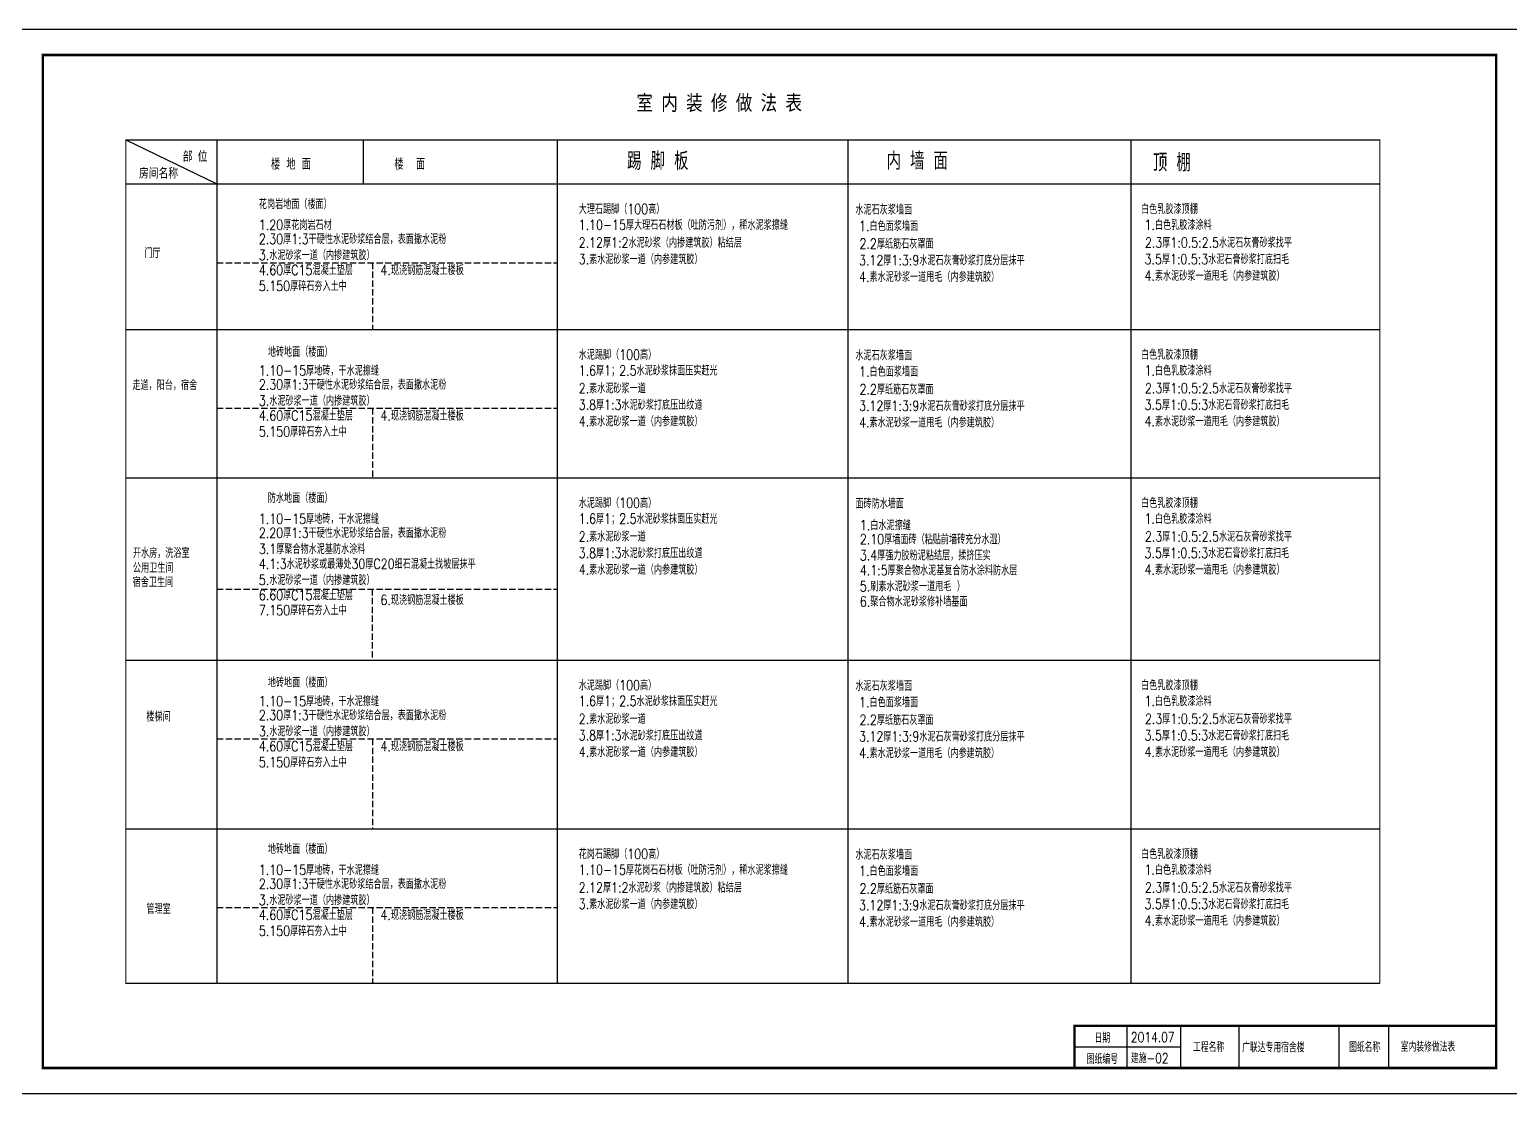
# Model space of a CAD drawing. Extents: x -105837 to 547563, y 466041 to 508041.
# Drawn here: x -45962 to 12488, y 466041 to 508041 of the extents above; entities that cross this region are included whole.
import ezdxf
from ezdxf.enums import TextEntityAlignment as Align

# ---------------------------------------------------------------- set-up
doc = ezdxf.new("R2010")
doc.units = 0
doc.header["$LTSCALE"] = 1000
doc.header["$MEASUREMENT"] = 0
doc.linetypes.add('DASH', pattern=[0.35, 0.25, -0.1])
doc.layers.get('0').update_dxf_attribs({"linetype": 'CONTINUOUS'})
for name, color, linetype in [('COLUMN', 4, 'CONTINUOUS'), ('DIM1', 3, 'CONTINUOUS'), ('PUB_TITLE', 4, 'CONTINUOUS'), ('图框', 4, 'CONTINUOUS'), ('文字', 7, 'CONTINUOUS')]:
    doc.layers.add(name, color=color, linetype=linetype)
doc.styles.add('y', font='simhei.ttf', dxfattribs={"width": 0.8})
doc.styles.add('国标仿宋', font='SIMPLEX.shx', dxfattribs={"width": 0.75, "bigfont": 'gbhzfs.shx'})
doc.styles.add('探索者', font='tssdeng.shx', dxfattribs={"bigfont": 'tssdchn.shx'})

msp = doc.modelspace()

# ---------------------------------------------------------------- linework, layer by layer
for p, q in [((-32779.66919, 501948.73529), (-32779.66919, 503688.71986)), ((-42166.01634, 501948.73529), (7373.19852, 501948.73529))]:
    msp.add_line(p, q)
at = {"layer": 'COLUMN', "const_width": 40}
msp.add_lwpolyline([(7373.19852, 503688.71986), (7373.19852, 470388.29926), (-42166.01634, 470388.29926), (-42166.01634, 503688.71986), (7373.19852, 503688.71986)], dxfattribs=at)
at = {"layer": 'DIM1', "color": 7, "linetype": 'Continuous'}
for p, q in [((-38565.88899, 503688.71986), (-38565.88899, 470388.29926)), ((-25120.63117, 503679.36326), (-25120.63117, 470388.29926)), ((-13644.23215, 503679.36326), (-13644.23215, 470388.29926)), ((-2471.33079, 503707.59951), (-2471.33079, 470388.29926))]:
    msp.add_line(p, q, dxfattribs=at)
at = {"layer": 'PUB_TITLE'}
msp.add_lwpolyline([(-46436.98424, 466040.74173), (12963.01576, 466040.74173), (12963.01576, 508040.74173), (-46436.98424, 508040.74173)], close=True, dxfattribs=at)
at = {"layer": 'PUB_TITLE', "const_width": 100}
msp.add_lwpolyline([(-45436.98424, 467040.74173), (11963.01576, 467040.74173), (11963.01576, 507040.74173), (-45436.98424, 507040.74173)], close=True, dxfattribs=at)
at = {"layer": '图框'}
for q in [(-38565.88899, 501948.73529), (7373.19852, 503688.71986)]:
    msp.add_line((-42166.01634, 503688.71986), q, dxfattribs=at)
at = {"layer": '文字', "color": 8, "linetype": 'DASH'}
for p, q in [((-38565.88899, 498837.74341), (-25120.63117, 498837.74341)), ((-32417.83805, 498837.74341), (-32417.83805, 496199.6065)), ((-38565.88899, 493088.61462), (-25120.63117, 493088.61462)), ((-32417.83805, 493088.61462), (-32417.83805, 490346.01562)), ((-38565.88899, 485953.45991), (-25120.63117, 485953.45991)), ((-32426.02213, 485953.45991), (-32426.02213, 483147.38238)), ((-38565.88899, 480036.3905), (-25120.63117, 480036.3905)), ((-32417.83805, 480036.3905), (-32417.83805, 476486.31518)), ((-38565.88899, 473375.3233), (-25120.63117, 473375.3233)), ((-32417.83805, 473375.3233), (-32417.83805, 470388.29926))]:
    msp.add_line(p, q, dxfattribs=at)
at = {"layer": '文字'}
for p, q in [((-42166.01634, 496199.6065), (7373.19852, 496199.6065)), ((-42166.01634, 490346.01562), (7373.19852, 490346.01562)), ((-42166.01634, 483147.38238), (7373.19852, 483147.38238)), ((-42166.01634, 476486.31518), (7373.19852, 476486.31518)), ((-42166.01634, 470388.29926), (7373.19852, 470388.29926)), ((-2627.14399, 468703.94173), (-2627.14399, 467040.74173)), ((-501.94399, 468703.94173), (-501.94399, 467040.74173)), ((1799.23504, 468703.94173), (1799.23504, 467040.74173)), ((5745.20359, 468703.94173), (5745.20359, 467040.74173)), ((7709.52897, 468703.94173), (7709.52897, 467040.74173)), ((-501.94399, 467872.34173), (-4691.46163, 467872.34173))]:
    msp.add_line(p, q, dxfattribs=at)
at = {"layer": '文字', "const_width": 92.4}
msp.add_lwpolyline([(-4691.46163, 468703.94173), (-4691.46163, 467040.74173), (11963.01576, 467040.74173), (11963.01576, 468703.94173)], close=True, dxfattribs=at)

# ---------------------------------------------------------------- texts
at = {"color": 7, "linetype": 'Continuous', "style": 'y', "width": 0.8}
msp.add_text('室 内 装 修 做 法 表', height=600, dxfattribs=at).set_placement((-21995.59869, 504853.22254))
for s, height, style, width, p in [(' 部 位', 420, '探索者', 0.8, (-40116.22952, 502820.75709)), ('踢 脚 板', 700, '探索者', 0.85, (-22359.58638, 502503.35665)), ('内 墙 面', 700, '探索者', 0.85, (-12108.36217, 502506.12438)), ('楼 地 面 ', 450, '国标仿宋', 0.8, (-36426.38137, 502507.1778)), ('楼  面', 450, '国标仿宋', 0.8, (-31553.55257, 502507.1778)), ('顶 棚', 700, '探索者', 0.85, (-1589.09443, 502442.23567)), (' 房间名称', 420, '探索者', 0.8, (-41844.47711, 502159.98604))]:
    msp.add_text(s, height=height, dxfattribs=dict(style=style, width=width)).set_placement(p)
at = {"layer": '文字', "style": '国标仿宋', "width": 0.8}
for s, height, p in [('花岗岩地面（楼面）', 400, (-36906.56329, 500956.34053, 661.6279)), ('大理石踢脚（100高）', 400, (-24273.57945, 500757.50055)), ('水泥石灰浆墙面', 400, (-13344.56476, 500734.95539)), ('白色乳胶漆顶棚', 400, (-2061.08522, 500759.93124)), ('1.20厚花岗岩石材', 400, (-36906.56329, 500130.05363, 661.6279)), ('1.10-15厚大理石石材板（吐防污剂），稀水泥浆擦缝', 400, (-24273.57945, 500132.98573)), ('1.白色面浆墙面', 400, (-13198.11211, 500089.40762)), ('1.白色乳胶漆涂料', 400, (-1923.46201, 500132.98573)), ('2.30厚1:3干硬性水泥砂浆结合层，表面撒水泥粉', 400, (-36906.56329, 499575.83721, 661.6279)), ('2.12厚1:2水泥砂浆（内掺建筑胶）粘结层', 400, (-24273.57945, 499432.55239)), ('2.2厚纸筋石灰罩面', 400, (-13181.86081, 499388.97428)), ('2.3厚1:0.5:2.5水泥石灰膏砂浆找平', 400, (-1907.21071, 499432.55239)), ('门厅', 400, (-41432.6123, 499021.0238)), ('3.水泥砂浆一道（内掺建筑胶）', 400, (-36906.56329, 498941.00792, 661.6279)), ('3.素水泥砂浆一道（内参建筑胶）', 400, (-24273.57945, 498778.81405)), ('3.12厚1:3:9水泥石灰膏砂浆打底分层抹平', 400, (-13198.11211, 498735.23593)), ('3.5厚1:0.5:3水泥石膏砂浆打底扫毛', 400, (-1923.46201, 498778.81405)), ('4.60厚C15混凝土垫层', 400, (-36906.56329, 498350.5089, 661.6279)), ('4.现浇钢筋混凝土楼板', 400, (-32103.01149, 498350.5089, 661.6279)), ('5.150厚碎石夯入土中', 400, (-36906.56329, 497720.95767, 661.6279)), ('4.素水泥砂浆一道甩毛（内参建筑胶）', 400, (-13198.11211, 498081.49852)), ('4.素水泥砂浆一道甩毛（内参建筑胶）', 400, (-1923.46201, 498125.07664)), ('地砖地面（楼面）', 400, (-36552.8081, 495121.28891, 661.6279)), ('水泥踢脚（100高）', 400, (-24273.57945, 495008.37176)), ('水泥石灰浆墙面', 400, (-13344.56476, 494985.8266)), ('白色乳胶漆顶棚', 400, (-2061.08522, 495010.80245)), ('1.10-15厚地砖，干水泥擦缝', 400, (-36906.56329, 494380.92484, 661.6279)), ('1.6厚1；2.5水泥砂浆抹面压实赶光', 400, (-24273.57945, 494383.85694)), ('1.白色面浆墙面', 400, (-13198.11211, 494340.27883)), ('1.白色乳胶漆涂料', 400, (-1923.46201, 494383.85694)), ('走道，阳台，宿舍', 400, (-41903.8467, 493808.51075)), ('2.30厚1:3干硬性水泥砂浆结合层，表面撒水泥粉', 400, (-36906.56329, 493826.70842, 661.6279)), ('2.素水泥砂浆一道', 400, (-24273.57945, 493683.4236)), ('2.2厚纸筋石灰罩面', 400, (-13181.86081, 493639.84549)), ('2.3厚1:0.5:2.5水泥石灰膏砂浆找平', 400, (-1907.21071, 493683.4236)), ('3.水泥砂浆一道（内掺建筑胶）', 400, (-36906.56329, 493191.87913, 661.6279)), ('3.8厚1:3水泥砂浆打底压出纹道', 400, (-24273.57945, 493029.68526)), ('3.12厚1:3:9水泥石灰膏砂浆打底分层抹平', 400, (-13198.11211, 492986.10714)), ('3.5厚1:0.5:3水泥石膏砂浆打底扫毛', 400, (-1923.46201, 493029.68526)), ('4.60厚C15混凝土垫层', 400, (-36906.56329, 492601.38011, 661.6279)), ('4.现浇钢筋混凝土楼板', 400, (-32103.01149, 492601.38011, 661.6279)), ('4.素水泥砂浆一道（内参建筑胶）', 400, (-24273.57945, 492375.94785)), ('4.素水泥砂浆一道甩毛（内参建筑胶）', 400, (-13198.11211, 492332.36973)), ('4.素水泥砂浆一道甩毛（内参建筑胶）', 400, (-1923.46201, 492375.94785)), ('5.150厚碎石夯入土中', 400, (-36906.56329, 491971.82888, 661.6279)), ('防水地面（楼面）', 400, (-36552.8081, 489353.62086, 661.6279)), ('水泥踢脚（100高）', 400, (-24273.57945, 489154.78088)), ('面砖防水墙面', 400, (-13344.56476, 489132.23572)), ('白色乳胶漆顶棚', 400, (-2061.08522, 489157.21157)), ('1.10-15厚地砖，干水泥擦缝', 400, (-36906.56329, 488527.33396, 661.6279)), ('1.6厚1；2.5水泥砂浆抹面压实赶光', 400, (-24273.57945, 488530.26606)), ('1.白水泥擦缝', 400, (-13167.32609, 488275.76434, 661.6279)), ('1.白色乳胶漆涂料', 400, (-1923.46201, 488530.26606)), ('2.20厚1:3干硬性水泥砂浆结合层，表面撒水泥粉', 400, (-36906.56329, 487973.11754, 661.6279)), ('2.素水泥砂浆一道', 400, (-24273.57945, 487829.83272)), ('2.10厚墙面砖（粘贴前墙砖充分水湿）', 400, (-13167.32609, 487721.54792, 661.6279)), ('2.3厚1:0.5:2.5水泥石灰膏砂浆找平', 400, (-1907.21071, 487829.83272)), ('开水房，洗浴室', 400, (-41881.30358, 487183.0055)), ('3.1厚聚合物水泥基防水涂料', 400, (-36906.56329, 487338.28825, 661.6279)), ('3.8厚1:3水泥砂浆打底压出纹道', 400, (-24273.57945, 487176.09438)), ('3.4厚强力胶粉泥粘结层，揉挤压实', 400, (-13167.32609, 487086.71863, 661.6279)), ('3.5厚1:0.5:3水泥石膏砂浆打底扫毛', 400, (-1923.46201, 487176.09438)), ('公用卫生间 ', 400, (-41881.30358, 486592.4905)), ('4.1:3水泥砂浆或最薄处30厚C20细石混凝土找坡层抹平', 400, (-36906.56329, 486747.78923, 661.6279)), ('4.素水泥砂浆一道（内参建筑胶）', 400, (-24273.57945, 486522.35697)), ('4.1:5厚聚合物水泥基复合防水涂料防水层', 400, (-13167.32609, 486496.21961, 661.6279)), ('4.素水泥砂浆一道甩毛（内参建筑胶）', 400, (-1923.46201, 486522.35697)), ('宿舍卫生间 ', 400, (-41893.04196, 486029.4781)), ('5.水泥砂浆一道（内掺建筑胶）', 400, (-36906.56329, 486113.09234, 661.6279)), ('5.刷素水泥砂浆一道甩毛 ）', 400, (-13167.32609, 485861.52272, 661.6279)), ('6.60厚C15混凝土垫层', 400, (-36906.56329, 485515.57981, 661.6279)), ('6.现浇钢筋混凝土楼板', 400, (-32103.01149, 485323.8926, 661.6279)), ('7.150厚碎石夯入土中', 400, (-36906.56329, 484920.01387, 661.6279)), ('6.聚合物水泥砂浆修补墙基面', 400, (-13167.32609, 485264.01019, 661.6279)), ('地砖地面（楼面）', 400, (-36552.8081, 482069.06479, 661.6279)), ('水泥踢脚（100高）', 400, (-24273.57945, 481956.14763)), ('水泥石灰浆墙面', 400, (-13344.56476, 481933.60248)), ('白色乳胶漆顶棚', 400, (-2061.08522, 481958.57832)), ('1.10-15厚地砖，干水泥擦缝', 400, (-36906.56329, 481328.70072, 661.6279)), ('1.6厚1；2.5水泥砂浆抹面压实赶光', 400, (-24273.57945, 481331.63282)), ('1.白色面浆墙面', 400, (-13198.11211, 481288.0547)), ('1.白色乳胶漆涂料', 400, (-1923.46201, 481331.63282)), ('楼梯间', 400, (-41349.61345, 480720.54879)), ('2.30厚1:3干硬性水泥砂浆结合层，表面撒水泥粉', 400, (-36906.56329, 480774.48429, 661.6279)), ('2.素水泥砂浆一道', 400, (-24273.57945, 480631.19948)), ('2.3厚1:0.5:2.5水泥石灰膏砂浆找平', 400, (-1907.21071, 480631.19948)), ('3.水泥砂浆一道（内掺建筑胶）', 400, (-36906.56329, 480139.655, 661.6279)), ('2.2厚纸筋石灰罩面', 400, (-13181.86081, 480587.62136)), ('4.60厚C15混凝土垫层', 400, (-36906.56329, 479549.15599, 661.6279)), ('4.现浇钢筋混凝土楼板', 400, (-32103.01149, 479549.15599, 661.6279)), ('3.8厚1:3水泥砂浆打底压出纹道', 400, (-24273.57945, 479977.46114)), ('3.12厚1:3:9水泥石灰膏砂浆打底分层抹平', 400, (-13198.11211, 479933.88302)), ('3.5厚1:0.5:3水泥石膏砂浆打底扫毛', 400, (-1923.46201, 479977.46114)), ('5.150厚碎石夯入土中', 400, (-36906.56329, 478919.60476, 661.6279)), ('4.素水泥砂浆一道（内参建筑胶）', 400, (-24273.57945, 479323.72373)), ('4.素水泥砂浆一道甩毛（内参建筑胶）', 400, (-13198.11211, 479280.14561)), ('4.素水泥砂浆一道甩毛（内参建筑胶）', 400, (-1923.46201, 479323.72373)), ('地砖地面（楼面）', 400, (-36552.8081, 475493.92041, 661.6279)), ('花岗石踢脚（100高）', 400, (-24273.57945, 475295.08043)), ('水泥石灰浆墙面', 400, (-13344.56476, 475272.53528)), ('白色乳胶漆顶棚', 400, (-2061.08522, 475297.51112)), ('1.10-15厚地砖，干水泥擦缝', 400, (-36906.56329, 474667.63352, 661.6279)), ('1.10-15厚花岗石石材板（吐防污剂），稀水泥浆擦缝', 400, (-24273.57945, 474670.56562)), ('1.白色面浆墙面', 400, (-13198.11211, 474626.9875)), ('1.白色乳胶漆涂料', 400, (-1923.46201, 474670.56562)), ('2.30厚1:3干硬性水泥砂浆结合层，表面撒水泥粉', 400, (-36906.56329, 474113.41709, 661.6279)), ('2.12厚1:2水泥砂浆（内掺建筑胶）粘结层', 400, (-24273.57945, 473970.13228)), ('2.2厚纸筋石灰罩面', 400, (-13181.86081, 473926.55416)), ('2.3厚1:0.5:2.5水泥石灰膏砂浆找平', 400, (-1907.21071, 473970.13228)), ('管理室', 400, (-41349.61345, 473129.37274)), ('3.水泥砂浆一道（内掺建筑胶）', 400, (-36906.56329, 473478.5878, 661.6279)), ('3.素水泥砂浆一道（内参建筑胶）', 400, (-24273.57945, 473316.39394)), ('3.12厚1:3:9水泥石灰膏砂浆打底分层抹平', 400, (-13198.11211, 473272.81582)), ('3.5厚1:0.5:3水泥石膏砂浆打底扫毛', 400, (-1923.46201, 473316.39394)), ('4.60厚C15混凝土垫层', 400, (-36906.56329, 472888.08879, 661.6279)), ('4.现浇钢筋混凝土楼板', 400, (-32103.01149, 472888.08879, 661.6279)), ('4.素水泥砂浆一道甩毛（内参建筑胶）', 400, (-13198.11211, 472619.07841)), ('4.素水泥砂浆一道甩毛（内参建筑胶）', 400, (-1923.46201, 472662.65653)), ('5.150厚碎石夯入土中', 400, (-36906.56329, 472258.53756, 661.6279)), ('2014.07', 385, (-2459.26737, 468069.67468)), ('建施-02', 385, (-2459.26737, 467238.07468)), ('广联达专用宿舍楼', 385, (1933.45327, 467663.7237)), ('室内装修做法表', 385, (8193.16313, 467686.89994))]:
    msp.add_text(s, height=height, dxfattribs=at).set_placement(p)
for s, p in [('日期', (-3589.4297, 468036.1241)), ('图纸编号', (-3589.4297, 467204.5241)), ('工程名称', (606.34296, 467675.97785)), ('图纸名称', (6770.26312, 467674.49886))]:
    msp.add_text(s, height=385, dxfattribs=at).set_placement(p, align=Align.CENTER)

doc.saveas('drawing.dxf')
